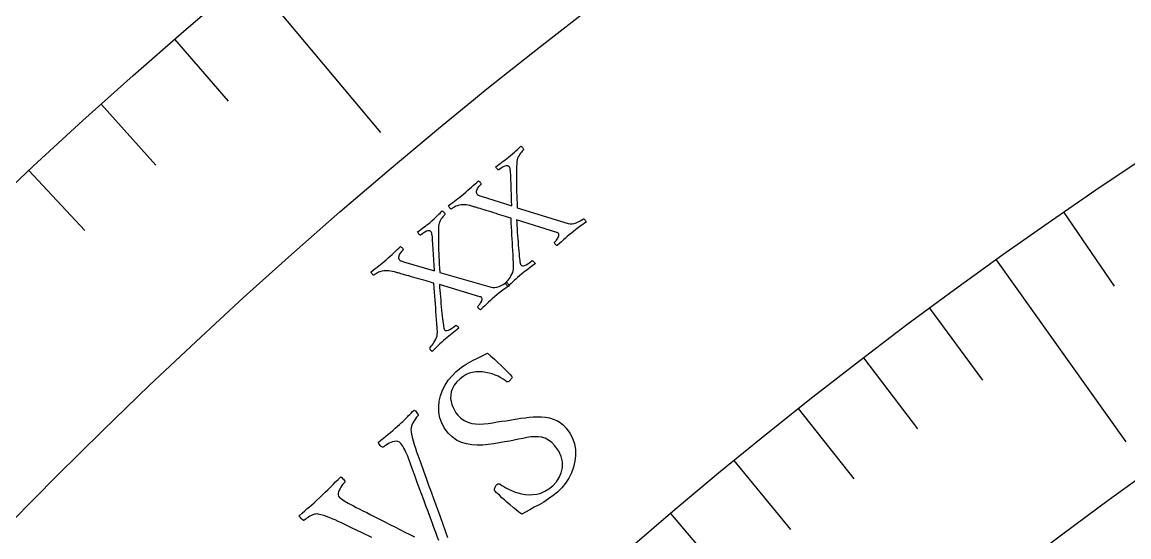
# Model space of a CAD drawing. Header units: millimetres. Extents: x -76 to 76, y -76 to 98.
# Drawn here: x -46.99 to -33.43, y 45.82 to 52.12 of the extents above; entities that cross this region are included whole.
import ezdxf

# ---------------------------------------------------------------- set-up
doc = ezdxf.new("R2010")
doc.units = ezdxf.units.MM
for name, color, linetype in [('ENGRAVE', 7, 'Continuous'), ('ENGRAVE_FINE', 8, 'Continuous'), ('TEXT', 5, 'Continuous')]:
    doc.layers.add(name, color=color, linetype=linetype)

msp = doc.modelspace()

# ---------------------------------------------------------------- linework, layer by layer
at = {"layer": 'ENGRAVE'}
for points in [[(-44.2109, 52.6885), (-42.5988, 50.7673)], [(-35.0576, 49.2091), (-33.4701, 46.9808)], [(-39.0472, 46.1074), (-37.7505, 44.5763)]]:
    msp.add_lwpolyline(points, dxfattribs=at)
for radius in [74.48, 74.48, 72.485, 68.78, 68.78, 65.854, 60.42, 60.42, 57.228, 51.3, 51.3]:
    msp.add_circle((0, 0), radius, dxfattribs=at)
at = {"layer": 'ENGRAVE_FINE'}
for points in [[(-45.1237, 51.9089), (-44.4656, 51.1518)], [(-46.0228, 51.1135), (-45.3515, 50.368)], [(-46.9078, 50.3025), (-46.2237, 49.5688)], [(-34.2301, 49.7883), (-33.6101, 48.8865)], [(-35.8756, 48.616), (-35.2258, 47.7354)], [(-36.6837, 48.0092), (-36.0193, 47.1396)], [(-37.4819, 47.3887), (-36.803, 46.5303)], [(-38.2698, 46.7547), (-37.5766, 45.9078)]]:
    msp.add_lwpolyline(points, dxfattribs=at)
at = {"layer": 'TEXT'}
for points in [[(-41.5797, 50.017), (-41.5538, 50.0387), (-41.5293, 50.0597), (-41.5062, 50.0801), (-41.4843, 50.0998), (-41.4631, 50.1191), (-41.4421, 50.1381), (-41.4211, 50.1568), (-41.4003, 50.1753), (-41.396, 50.1728), (-41.3909, 50.1684), (-41.3849, 50.1623), (-41.3781, 50.1545), (-41.3722, 50.1465), (-41.3688, 50.1402), (-41.3679, 50.1354), (-41.3696, 50.1321), (-41.3752, 50.1271), (-41.3818, 50.1206), (-41.3892, 50.1125), (-41.3976, 50.1029), (-41.4059, 50.0924), (-41.4132, 50.0814), (-41.4196, 50.07), (-41.425, 50.0582), (-41.4284, 50.0465), (-41.4285, 50.0354), (-41.4254, 50.025), (-41.4192, 50.0152), (-41.411, 50.0075), (-41.3994, 50.0003), (-41.3847, 49.9937), (-41.3667, 49.9876), (-40.9917, 49.8711), (-40.9946, 49.9397), (-40.9971, 50.0065), (-40.9993, 50.0714), (-41.001, 50.1344), (-41.0029, 50.1928), (-41.0053, 50.2437), (-41.0084, 50.287), (-41.012, 50.3228), (-41.013, 50.3281), (-41.0145, 50.333), (-41.0164, 50.3375), (-41.0188, 50.3417), (-41.0211, 50.3452), (-41.023, 50.348), (-41.0244, 50.3499), (-41.0252, 50.3511), (-41.0306, 50.3555), (-41.0386, 50.3584), (-41.0491, 50.3599), (-41.0621, 50.36), (-41.0783, 50.3563), (-41.0986, 50.3466), (-41.1229, 50.3309), (-41.1513, 50.3091), (-41.1546, 50.3091), (-41.1591, 50.3115), (-41.1647, 50.3162), (-41.1714, 50.3231), (-41.1779, 50.3308), (-41.183, 50.3377), (-41.1867, 50.3438), (-41.1889, 50.349), (-41.1669, 50.3647), (-41.1461, 50.3794), (-41.1266, 50.3933), (-41.1084, 50.4062), (-41.0905, 50.4192), (-41.072, 50.4331), (-41.0529, 50.448), (-41.0332, 50.4638), (-41.0062, 50.486), (-40.9818, 50.5068), (-40.9599, 50.5261), (-40.9405, 50.5439), (-40.9231, 50.5603), (-40.9073, 50.5751), (-40.8929, 50.5883), (-40.8801, 50.6001), (-40.8759, 50.5977), (-40.8712, 50.5939), (-40.8658, 50.5889), (-40.8598, 50.5825), (-40.8544, 50.5755), (-40.8507, 50.5686), (-40.8488, 50.5618), (-40.8487, 50.5551), (-40.8525, 50.5516), (-40.8581, 50.5459), (-40.8655, 50.538), (-40.8747, 50.528), (-40.8846, 50.516), (-40.8941, 50.5026), (-40.9033, 50.4875), (-40.9121, 50.4709), (-40.9198, 50.4531), (-40.9256, 50.4342), (-40.9295, 50.4142), (-40.9315, 50.3932), (-40.9321, 50.3398), (-40.9327, 50.29), (-40.9333, 50.2439), (-40.934, 50.2014), (-40.9344, 50.1607), (-40.9343, 50.1201), (-40.9338, 50.0795), (-40.9328, 50.039), (-40.9315, 49.9967), (-40.9298, 49.9506), (-40.9278, 49.9008), (-40.9255, 49.8473), (-40.3008, 49.6555), (-40.2776, 49.6506), (-40.2534, 49.6501), (-40.2283, 49.6541), (-40.2023, 49.6624), (-40.1769, 49.6734), (-40.1537, 49.6853), (-40.1328, 49.6981), (-40.1142, 49.7118), (-40.1094, 49.7097), (-40.1042, 49.7059), (-40.0987, 49.7002), (-40.0927, 49.6927), (-40.0873, 49.6851), (-40.0833, 49.6791), (-40.0807, 49.6747), (-40.0795, 49.6718), (-40.1011, 49.6568), (-40.1212, 49.6428), (-40.1397, 49.6298), (-40.1567, 49.618), (-40.1736, 49.6059), (-40.1919, 49.5922), (-40.2117, 49.5768), (-40.2328, 49.5599), (-40.2616, 49.5363), (-40.2883, 49.5139), (-40.3128, 49.4928), (-40.3352, 49.473), (-40.3574, 49.453), (-40.3814, 49.4313), (-40.4073, 49.4079), (-40.4349, 49.3829), (-40.4405, 49.3845), (-40.4465, 49.3881), (-40.4529, 49.3938), (-40.4599, 49.4015), (-40.4658, 49.4095), (-40.4692, 49.4159), (-40.4701, 49.4206), (-40.4684, 49.4238), (-40.4636, 49.4282), (-40.4579, 49.4343), (-40.4512, 49.442), (-40.4437, 49.4514), (-40.436, 49.4618), (-40.4292, 49.4727), (-40.4232, 49.4839), (-40.4179, 49.4956), (-40.4143, 49.5068), (-40.4133, 49.5167), (-40.4148, 49.5253), (-40.4189, 49.5326), (-40.4204, 49.534), (-40.4223, 49.5356), (-40.4247, 49.5372), (-40.4277, 49.5388), (-40.4308, 49.5403), (-40.4338, 49.5415), (-40.4366, 49.5423), (-40.4393, 49.5427), (-40.9321, 49.7001), (-40.9306, 49.6649), (-40.9287, 49.628), (-40.9265, 49.5894), (-40.924, 49.549), (-40.9212, 49.5081), (-40.9183, 49.4677), (-40.9154, 49.4278), (-40.9124, 49.3884), (-40.9093, 49.3505), (-40.9061, 49.3151), (-40.9028, 49.2822), (-40.8995, 49.2519), (-40.8964, 49.225), (-40.8936, 49.2028), (-40.8913, 49.1851), (-40.8894, 49.1719), (-40.8888, 49.1696), (-40.8882, 49.1668), (-40.8874, 49.1635), (-40.8865, 49.1596), (-40.8852, 49.1556), (-40.8835, 49.1516), (-40.8813, 49.1478), (-40.8785, 49.1441), (-40.8716, 49.139), (-40.8619, 49.1367), (-40.8494, 49.1373), (-40.834, 49.1406), (-40.8156, 49.1479), (-40.794, 49.1601), (-40.7691, 49.1772), (-40.7411, 49.1993), (-40.7362, 49.1974), (-40.7307, 49.1938), (-40.7247, 49.1886), (-40.718, 49.1817), (-40.7119, 49.1746), (-40.7076, 49.1688), (-40.7052, 49.1643), (-40.7045, 49.161), (-40.7253, 49.1462), (-40.7461, 49.1311), (-40.7671, 49.1157), (-40.7882, 49.1002), (-40.8091, 49.0844), (-40.8296, 49.0685), (-40.8497, 49.0524), (-40.8694, 49.0363), (-40.8957, 49.0141), (-40.9197, 48.9933), (-40.9416, 48.9739), (-40.9612, 48.9559), (-40.9799, 48.9383), (-40.9988, 48.9204), (-41.0181, 48.902), (-41.0376, 48.8833), (-41.0421, 48.8865), (-41.0469, 48.8912), (-41.0519, 48.8974), (-41.0571, 48.9051), (-41.0618, 48.9128), (-41.0653, 48.9189), (-41.0676, 48.9233), (-41.0687, 48.9262), (-41.0646, 48.9302), (-41.058, 48.9373), (-41.0491, 48.9475), (-41.0376, 48.9608), (-41.0252, 48.9765), (-41.0131, 48.9937), (-41.0014, 49.0125), (-40.99, 49.0327), (-40.9803, 49.0537), (-40.9736, 49.0744), (-40.97, 49.0949), (-40.9694, 49.1151), (-40.9717, 49.171), (-40.974, 49.2243), (-40.9763, 49.2752), (-40.9787, 49.3235), (-40.9811, 49.3707), (-40.9837, 49.4178), (-40.9864, 49.465), (-40.9892, 49.5122), (-40.9921, 49.5605), (-40.9949, 49.6107), (-40.9976, 49.663), (-41.0003, 49.7173), (-41.0204, 49.7241), (-41.0429, 49.7314), (-41.0679, 49.7393), (-41.0954, 49.7477), (-41.1245, 49.7566), (-41.154, 49.7657), (-41.1842, 49.7752), (-41.2149, 49.7849), (-41.2454, 49.7945), (-41.275, 49.8038), (-41.3036, 49.8125), (-41.3312, 49.8209), (-41.3571, 49.8287), (-41.3806, 49.8357), (-41.4017, 49.842), (-41.4202, 49.8476), (-41.4354, 49.8521), (-41.4463, 49.8554), (-41.4528, 49.8574), (-41.4549, 49.858), (-41.4814, 49.8662), (-41.5059, 49.8727), (-41.5285, 49.8774), (-41.5492, 49.8803), (-41.5692, 49.8816), (-41.5897, 49.8815), (-41.6108, 49.8801), (-41.6324, 49.8772), (-41.6468, 49.8744), (-41.6611, 49.8702), (-41.6754, 49.8646), (-41.6896, 49.8577), (-41.7029, 49.8504), (-41.7142, 49.8436), (-41.7237, 49.8373), (-41.7312, 49.8315), (-41.7347, 49.8304), (-41.7393, 49.8322), (-41.7449, 49.8367), (-41.7517, 49.844), (-41.758, 49.8522), (-41.7623, 49.8597), (-41.7647, 49.8663), (-41.7652, 49.872), (-41.7391, 49.8926), (-41.7148, 49.9114), (-41.6924, 49.9285), (-41.6719, 49.9439), (-41.6514, 49.9593), (-41.6292, 49.9767), (-41.6053, 49.9959), (-41.5797, 50.017)], [(-42.5311, 49.2105), (-42.5057, 49.2327), (-42.4816, 49.2541), (-42.4588, 49.275), (-42.4374, 49.2951), (-42.4166, 49.3148), (-42.3959, 49.3342), (-42.3753, 49.3533), (-42.3548, 49.3722), (-42.3505, 49.3697), (-42.3453, 49.3655), (-42.3392, 49.3595), (-42.3323, 49.3518), (-42.3262, 49.344), (-42.3226, 49.3377), (-42.3217, 49.3329), (-42.3233, 49.3296), (-42.3288, 49.3245), (-42.3352, 49.3178), (-42.3425, 49.3096), (-42.3507, 49.2999), (-42.3588, 49.2892), (-42.366, 49.2781), (-42.3721, 49.2666), (-42.3773, 49.2546), (-42.3804, 49.2428), (-42.3803, 49.2318), (-42.3771, 49.2214), (-42.3707, 49.2118), (-42.3623, 49.2042), (-42.3506, 49.1973), (-42.3357, 49.1909), (-42.3176, 49.1852), (-41.9405, 49.0759), (-41.9447, 49.1444), (-41.9485, 49.2111), (-41.9519, 49.276), (-41.9549, 49.339), (-41.9578, 49.3973), (-41.9613, 49.4481), (-41.9651, 49.4914), (-41.9695, 49.5271), (-41.9706, 49.5324), (-41.9721, 49.5373), (-41.9741, 49.5418), (-41.9766, 49.5459), (-41.979, 49.5494), (-41.9809, 49.5521), (-41.9823, 49.554), (-41.9832, 49.5551), (-41.9887, 49.5594), (-41.9967, 49.5622), (-42.0072, 49.5635), (-42.0202, 49.5633), (-42.0364, 49.5594), (-42.0565, 49.5493), (-42.0805, 49.5331), (-42.1084, 49.5107), (-42.1118, 49.5107), (-42.1163, 49.513), (-42.122, 49.5175), (-42.1288, 49.5244), (-42.1355, 49.5319), (-42.1407, 49.5387), (-42.1445, 49.5447), (-42.1468, 49.5499), (-42.1251, 49.566), (-42.1046, 49.5812), (-42.0854, 49.5954), (-42.0674, 49.6087), (-42.0498, 49.622), (-42.0316, 49.6363), (-42.0127, 49.6515), (-41.9933, 49.6677), (-41.9668, 49.6904), (-41.9428, 49.7116), (-41.9212, 49.7314), (-41.9022, 49.7496), (-41.8851, 49.7663), (-41.8695, 49.7814), (-41.8555, 49.7949), (-41.8429, 49.8069), (-41.8387, 49.8045), (-41.8338, 49.8009), (-41.8283, 49.796), (-41.8222, 49.7897), (-41.8167, 49.7828), (-41.8129, 49.776), (-41.8108, 49.7692), (-41.8106, 49.7625), (-41.8144, 49.7589), (-41.8199, 49.7531), (-41.8271, 49.7451), (-41.8361, 49.7349), (-41.8457, 49.7228), (-41.855, 49.7091), (-41.8639, 49.6939), (-41.8724, 49.6771), (-41.8798, 49.6591), (-41.8852, 49.6401), (-41.8887, 49.6201), (-41.8903, 49.5991), (-41.8899, 49.5457), (-41.8896, 49.4959), (-41.8893, 49.4497), (-41.8891, 49.4072), (-41.8887, 49.3666), (-41.8879, 49.3259), (-41.8866, 49.2854), (-41.8848, 49.2449), (-41.8827, 49.2026), (-41.8801, 49.1566), (-41.8772, 49.1068), (-41.8738, 49.0534), (-41.2455, 48.8736), (-41.2222, 48.8691), (-41.1981, 48.8691), (-41.1731, 48.8735), (-41.1472, 48.8824), (-41.122, 48.8939), (-41.0991, 48.9062), (-41.0784, 48.9194), (-41.06, 48.9334), (-41.0552, 48.9315), (-41.05, 48.9277), (-41.0443, 48.9221), (-41.0382, 48.9148), (-41.0327, 48.9073), (-41.0285, 48.9014), (-41.0258, 48.897), (-41.0246, 48.8942), (-41.0459, 48.8787), (-41.0657, 48.8643), (-41.084, 48.851), (-41.1007, 48.8388), (-41.1174, 48.8264), (-41.1355, 48.8123), (-41.1549, 48.7966), (-41.1758, 48.7793), (-41.2041, 48.7551), (-41.2303, 48.7322), (-41.2545, 48.7107), (-41.2764, 48.6904), (-41.2983, 48.67), (-41.3219, 48.6479), (-41.3473, 48.624), (-41.3745, 48.5985), (-41.38, 48.5999), (-41.3861, 48.6035), (-41.3927, 48.609), (-41.3998, 48.6166), (-41.4058, 48.6245), (-41.4093, 48.6308), (-41.4103, 48.6355), (-41.4087, 48.6387), (-41.404, 48.6432), (-41.3984, 48.6494), (-41.3919, 48.6573), (-41.3845, 48.6668), (-41.3771, 48.6774), (-41.3704, 48.6883), (-41.3646, 48.6997), (-41.3596, 48.7115), (-41.3562, 48.7228), (-41.3554, 48.7327), (-41.3571, 48.7412), (-41.3613, 48.7484), (-41.3628, 48.7498), (-41.3648, 48.7514), (-41.3672, 48.7529), (-41.3702, 48.7545), (-41.3733, 48.7559), (-41.3763, 48.757), (-41.3792, 48.7577), (-41.3819, 48.7581), (-41.8776, 48.9061), (-41.8754, 48.8709), (-41.8729, 48.834), (-41.8699, 48.7955), (-41.8666, 48.7552), (-41.863, 48.7143), (-41.8593, 48.674), (-41.8556, 48.6341), (-41.8519, 48.5948), (-41.8481, 48.5569), (-41.8442, 48.5216), (-41.8403, 48.4888), (-41.8364, 48.4585), (-41.8328, 48.4318), (-41.8296, 48.4096), (-41.8269, 48.3919), (-41.8248, 48.3788), (-41.8242, 48.3765), (-41.8235, 48.3737), (-41.8226, 48.3704), (-41.8216, 48.3665), (-41.8203, 48.3625), (-41.8185, 48.3586), (-41.8162, 48.3549), (-41.8134, 48.3512), (-41.8064, 48.3462), (-41.7967, 48.3441), (-41.7841, 48.3449), (-41.7688, 48.3486), (-41.7505, 48.3562), (-41.7292, 48.3688), (-41.7047, 48.3864), (-41.677, 48.409), (-41.6721, 48.4072), (-41.6666, 48.4037), (-41.6604, 48.3986), (-41.6536, 48.3918), (-41.6474, 48.3849), (-41.643, 48.3792), (-41.6404, 48.3747), (-41.6397, 48.3714), (-41.6602, 48.3562), (-41.6808, 48.3407), (-41.7014, 48.325), (-41.7222, 48.309), (-41.7428, 48.2928), (-41.763, 48.2765), (-41.7828, 48.2601), (-41.8022, 48.2436), (-41.828, 48.2209), (-41.8517, 48.1997), (-41.8732, 48.1798), (-41.8925, 48.1614), (-41.9108, 48.1435), (-41.9294, 48.1252), (-41.9483, 48.1065), (-41.9674, 48.0874), (-41.972, 48.0905), (-41.9769, 48.0951), (-41.982, 48.1012), (-41.9873, 48.1088), (-41.9922, 48.1164), (-41.9958, 48.1224), (-41.9982, 48.1268), (-41.9993, 48.1297), (-41.9953, 48.1337), (-41.9889, 48.141), (-41.9801, 48.1514), (-41.969, 48.1649), (-41.9568, 48.1808), (-41.945, 48.1983), (-41.9337, 48.2172), (-41.9227, 48.2377), (-41.9134, 48.2588), (-41.9071, 48.2797), (-41.9039, 48.3002), (-41.9037, 48.3205), (-41.907, 48.3763), (-41.9104, 48.4296), (-41.9137, 48.4804), (-41.9169, 48.5287), (-41.9203, 48.5758), (-41.9237, 48.6229), (-41.9273, 48.67), (-41.9311, 48.7171), (-41.9349, 48.7653), (-41.9386, 48.8155), (-41.9424, 48.8677), (-41.9461, 48.922), (-41.9663, 48.9284), (-41.989, 48.9352), (-42.0142, 48.9426), (-42.0418, 48.9505), (-42.071, 48.9588), (-42.1008, 48.9674), (-42.1311, 48.9763), (-42.162, 48.9854), (-42.1927, 48.9945), (-42.2224, 49.0031), (-42.2512, 49.0114), (-42.279, 49.0192), (-42.305, 49.0264), (-42.3286, 49.033), (-42.3498, 49.0389), (-42.3685, 49.0442), (-42.3837, 49.0484), (-42.3946, 49.0515), (-42.4012, 49.0533), (-42.4034, 49.0539), (-42.43, 49.0616), (-42.4546, 49.0676), (-42.4773, 49.0719), (-42.498, 49.0744), (-42.518, 49.0753), (-42.5386, 49.0748), (-42.5596, 49.073), (-42.5812, 49.0697), (-42.5955, 49.0666), (-42.6097, 49.0621), (-42.6239, 49.0563), (-42.638, 49.0491), (-42.6511, 49.0415), (-42.6624, 49.0345), (-42.6717, 49.028), (-42.6791, 49.0221), (-42.6826, 49.021), (-42.6872, 49.0226), (-42.6929, 49.027), (-42.6998, 49.0342), (-42.7062, 49.0423), (-42.7107, 49.0497), (-42.7133, 49.0562), (-42.7138, 49.062), (-42.6881, 49.083), (-42.6643, 49.1023), (-42.6422, 49.1198), (-42.6219, 49.1356), (-42.6017, 49.1515), (-42.5799, 49.1692), (-42.5563, 49.1889), (-42.5311, 49.2105)], [(-41.6721, 47.8413), (-41.6383, 47.8699), (-41.6066, 47.8949), (-41.577, 47.9163), (-41.5495, 47.9343), (-41.5227, 47.9502), (-41.4949, 47.9657), (-41.4663, 47.9807), (-41.4368, 47.9952), (-41.4051, 48.0105), (-41.37, 48.0278), (-41.3314, 48.047), (-41.2894, 48.0682), (-41.2465, 48.0313), (-41.2038, 47.9931), (-41.1612, 47.9537), (-41.1188, 47.9129), (-41.0791, 47.8739), (-41.0451, 47.8401), (-41.0166, 47.8113), (-40.9937, 47.7876), (-40.9894, 47.7823), (-40.9882, 47.7755), (-40.9901, 47.7672), (-40.9952, 47.7575), (-41.0016, 47.7477), (-41.0079, 47.7394), (-41.0139, 47.7324), (-41.0196, 47.7269), (-41.0275, 47.7211), (-41.0355, 47.7171), (-41.0436, 47.7149), (-41.0519, 47.7145), (-41.0731, 47.7324), (-41.0979, 47.75), (-41.1265, 47.7672), (-41.1587, 47.7842), (-41.1936, 47.7999), (-41.2301, 47.8132), (-41.2683, 47.8241), (-41.3081, 47.8326), (-41.3489, 47.838), (-41.3898, 47.8396), (-41.4309, 47.8374), (-41.4722, 47.8314), (-41.5128, 47.8207), (-41.5517, 47.8044), (-41.589, 47.7825), (-41.6246, 47.755), (-41.665, 47.7156), (-41.6966, 47.6757), (-41.7193, 47.6352), (-41.7331, 47.5943), (-41.7396, 47.5536), (-41.7406, 47.5139), (-41.736, 47.4752), (-41.7259, 47.4375), (-41.7117, 47.4017), (-41.6949, 47.3686), (-41.6756, 47.3383), (-41.6537, 47.3106), (-41.6148, 47.2722), (-41.5734, 47.2424), (-41.5294, 47.221), (-41.4829, 47.2083), (-41.4344, 47.2019), (-41.3842, 47.1998), (-41.3325, 47.202), (-41.2791, 47.2085), (-41.2248, 47.2169), (-41.1701, 47.2252), (-41.1151, 47.2333), (-41.0596, 47.2411), (-41.0176, 47.2479), (-40.9735, 47.2551), (-40.9272, 47.2626), (-40.8789, 47.2704), (-40.8293, 47.2776), (-40.7794, 47.2831), (-40.729, 47.287), (-40.6783, 47.2893), (-40.628, 47.2887), (-40.5789, 47.2838), (-40.5311, 47.2747), (-40.4846, 47.2614), (-40.4401, 47.243), (-40.3987, 47.2183), (-40.3601, 47.1876), (-40.3245, 47.1508), (-40.2798, 47.0902), (-40.2462, 47.0262), (-40.2237, 46.9587), (-40.2123, 46.8878), (-40.2107, 46.8155), (-40.2181, 46.7443), (-40.2342, 46.6741), (-40.2593, 46.6048), (-40.2921, 46.5384), (-40.3317, 46.4769), (-40.3782, 46.4203), (-40.4314, 46.3685), (-40.4856, 46.3238), (-40.5414, 46.283), (-40.5989, 46.2459), (-40.6581, 46.2126), (-40.7163, 46.1817), (-40.7709, 46.152), (-40.822, 46.1234), (-40.8696, 46.0959), (-40.9044, 46.1225), (-40.9398, 46.1505), (-40.9758, 46.18), (-41.0124, 46.211), (-41.048, 46.2418), (-41.0811, 46.2709), (-41.1118, 46.2983), (-41.1399, 46.324), (-41.1642, 46.3466), (-41.1832, 46.3645), (-41.197, 46.378), (-41.2054, 46.3868), (-41.2044, 46.3971), (-41.2027, 46.4073), (-41.2001, 46.4175), (-41.1968, 46.4276), (-41.1926, 46.4373), (-41.1875, 46.4461), (-41.1813, 46.4542), (-41.1741, 46.4614), (-41.1642, 46.468), (-41.154, 46.4705), (-41.1435, 46.4688), (-41.1327, 46.463), (-41.1138, 46.4499), (-41.0905, 46.4356), (-41.0629, 46.4199), (-41.031, 46.403), (-40.9956, 46.3862), (-40.9574, 46.3712), (-40.9163, 46.358), (-40.8725, 46.3464), (-40.8268, 46.3382), (-40.7802, 46.3349), (-40.7326, 46.3366), (-40.6841, 46.3431), (-40.6353, 46.3562), (-40.5867, 46.3776), (-40.5384, 46.4071), (-40.4903, 46.4448), (-40.4444, 46.4924), (-40.4093, 46.5458), (-40.3849, 46.605), (-40.3712, 46.67), (-40.3707, 46.7373), (-40.3858, 46.8034), (-40.4165, 46.8683), (-40.463, 46.9319), (-40.5024, 46.9725), (-40.5427, 47.0037), (-40.5838, 47.0256), (-40.6258, 47.038), (-40.669, 47.0436), (-40.7138, 47.0448), (-40.7602, 47.0418), (-40.8083, 47.0344), (-40.858, 47.0246), (-40.9094, 47.0141), (-40.9626, 47.0031), (-41.0175, 46.9916), (-41.0803, 46.9804), (-41.1449, 46.9697), (-41.2113, 46.9596), (-41.2795, 46.9501), (-41.3481, 46.9436), (-41.4155, 46.9426), (-41.4817, 46.9473), (-41.5469, 46.9574), (-41.6093, 46.9755), (-41.6675, 47.0036), (-41.7214, 47.0418), (-41.771, 47.0902), (-41.8158, 47.1485), (-41.8498, 47.2099), (-41.8729, 47.2743), (-41.885, 47.3419), (-41.8872, 47.4107), (-41.8805, 47.4787), (-41.8649, 47.5461), (-41.8403, 47.6127), (-41.8081, 47.6767), (-41.7693, 47.7362), (-41.7239, 47.791), (-41.6721, 47.8413)]]:
    msp.add_lwpolyline(points, close=True, dxfattribs=at)
for points in [[(-41.8869, 45.7749), (-41.9043, 45.8222), (-41.9238, 45.8747), (-41.9453, 45.9325), (-41.9683, 45.9945), (-41.9925, 46.0597), (-42.0178, 46.128), (-42.0441, 46.1996), (-42.0711, 46.273), (-42.0983, 46.347), (-42.1256, 46.4216), (-42.1531, 46.4967), (-42.1802, 46.5711), (-42.2065, 46.6432), (-42.232, 46.7131), (-42.2566, 46.7808), (-42.2661, 46.8061), (-42.2766, 46.8316), (-42.2881, 46.857), (-42.3006, 46.8825), (-42.3136, 46.9067), (-42.3265, 46.9279), (-42.3394, 46.9463), (-42.3521, 46.9618), (-42.3686, 46.9764), (-42.3869, 46.9854), (-42.407, 46.9889), (-42.4288, 46.9869), (-42.4512, 46.9812), (-42.4729, 46.9736), (-42.494, 46.9641), (-42.5143, 46.9528), (-42.5327, 46.9414), (-42.5477, 46.9315), (-42.5593, 46.9231), (-42.5676, 46.9163), (-42.5746, 46.9163), (-42.5828, 46.9198), (-42.5923, 46.9269), (-42.6029, 46.9375), (-42.6127, 46.9494), (-42.6196, 46.9603), (-42.6235, 46.9702), (-42.6245, 46.979), (-42.5941, 47.0045), (-42.5643, 47.0291), (-42.5353, 47.0528), (-42.5069, 47.0756), (-42.4787, 47.0985), (-42.4499, 47.1226), (-42.4207, 47.1477), (-42.3911, 47.1741), (-42.3669, 47.1958), (-42.3456, 47.2154), (-42.3269, 47.2327), (-42.3111, 47.2478), (-42.2967, 47.2617), (-42.2826, 47.2757), (-42.2687, 47.2897), (-42.2551, 47.3037), (-42.2408, 47.3184), (-42.2248, 47.3346), (-42.2072, 47.3523), (-42.1878, 47.3715), (-42.1812, 47.3677), (-42.1734, 47.3609), (-42.1645, 47.3513), (-42.1546, 47.3386), (-42.1456, 47.3261), (-42.1399, 47.3166), (-42.1373, 47.3101), (-42.1379, 47.3066), (-42.1462, 47.298), (-42.1575, 47.2843), (-42.1718, 47.2653), (-42.1893, 47.2412), (-42.2059, 47.2141), (-42.2177, 47.1865), (-42.2247, 47.1582), (-42.2269, 47.1293), (-42.2254, 47.106), (-42.2204, 47.0759), (-42.2119, 47.0387), (-42.2, 46.9947), (-42.1861, 46.948), (-42.1718, 46.9029), (-42.1571, 46.8593), (-42.1421, 46.8173), (-42.107, 46.72), (-42.0734, 46.6268), (-42.0411, 46.5379), (-42.0101, 46.453), (-41.9802, 46.3709), (-41.9509, 46.2902), (-41.9223, 46.2108), (-41.8943, 46.1328), (-41.8663, 46.0548), (-41.8376, 45.9753), (-41.8083, 45.8945), (-41.7783, 45.8123)], [(-42.7044, 45.8115), (-42.8228, 45.8687), (-42.9473, 45.928), (-43.078, 45.9896), (-43.118, 46.0086), (-43.1563, 46.0261), (-43.1931, 46.0421), (-43.2282, 46.0567), (-43.2624, 46.0696), (-43.2962, 46.0808), (-43.3298, 46.0903), (-43.363, 46.0981), (-43.3771, 46.1001), (-43.3927, 46.0993), (-43.4096, 46.0956), (-43.428, 46.0891), (-43.4466, 46.0808), (-43.4644, 46.0718), (-43.4812, 46.0622), (-43.4972, 46.0518), (-43.5116, 46.0417), (-43.5237, 46.0328), (-43.5336, 46.025), (-43.5412, 46.0183), (-43.5439, 46.0191), (-43.5496, 46.0239), (-43.5585, 46.0324), (-43.5705, 46.0448), (-43.5823, 46.0576), (-43.5907, 46.0673), (-43.5957, 46.074), (-43.5974, 46.0776), (-43.561, 46.1098), (-43.5277, 46.1389), (-43.4973, 46.1649), (-43.4699, 46.1879), (-43.4426, 46.2109), (-43.4125, 46.2373), (-43.3797, 46.2669), (-43.3441, 46.2999), (-43.3441, 46.2999), (-43.3098, 46.3324), (-43.2763, 46.3648), (-43.2437, 46.397), (-43.2121, 46.4292), (-43.1809, 46.461), (-43.1498, 46.4925), (-43.1189, 46.5235), (-43.0881, 46.5541), (-43.0814, 46.5506), (-43.0735, 46.5443), (-43.0644, 46.5355), (-43.0541, 46.524), (-43.0449, 46.5122), (-43.039, 46.5027), (-43.0364, 46.4953), (-43.037, 46.4901), (-43.0425, 46.4844), (-43.0502, 46.4754), (-43.0602, 46.463), (-43.0724, 46.4474), (-43.0851, 46.4297), (-43.0963, 46.4113), (-43.1061, 46.3922), (-43.1145, 46.3724), (-43.1195, 46.353), (-43.1191, 46.3348), (-43.1133, 46.3179), (-43.1021, 46.3023), (-43.0795, 46.283), (-43.0436, 46.2591), (-42.9944, 46.2307), (-42.9319, 46.1977), (-42.8988, 46.181), (-42.8606, 46.1618), (-42.8174, 46.1401), (-42.7691, 46.1159), (-42.717, 46.0897), (-42.6624, 46.0622), (-42.6053, 46.0332), (-42.5457, 46.0027), (-42.4848, 45.9717), (-42.4237, 45.9406), (-42.3626, 45.9097), (-42.3014, 45.8789), (-42.2414, 45.8487), (-42.1839, 45.8195)]]:
    msp.add_lwpolyline(points, dxfattribs=at)

doc.saveas('drawing.dxf')
